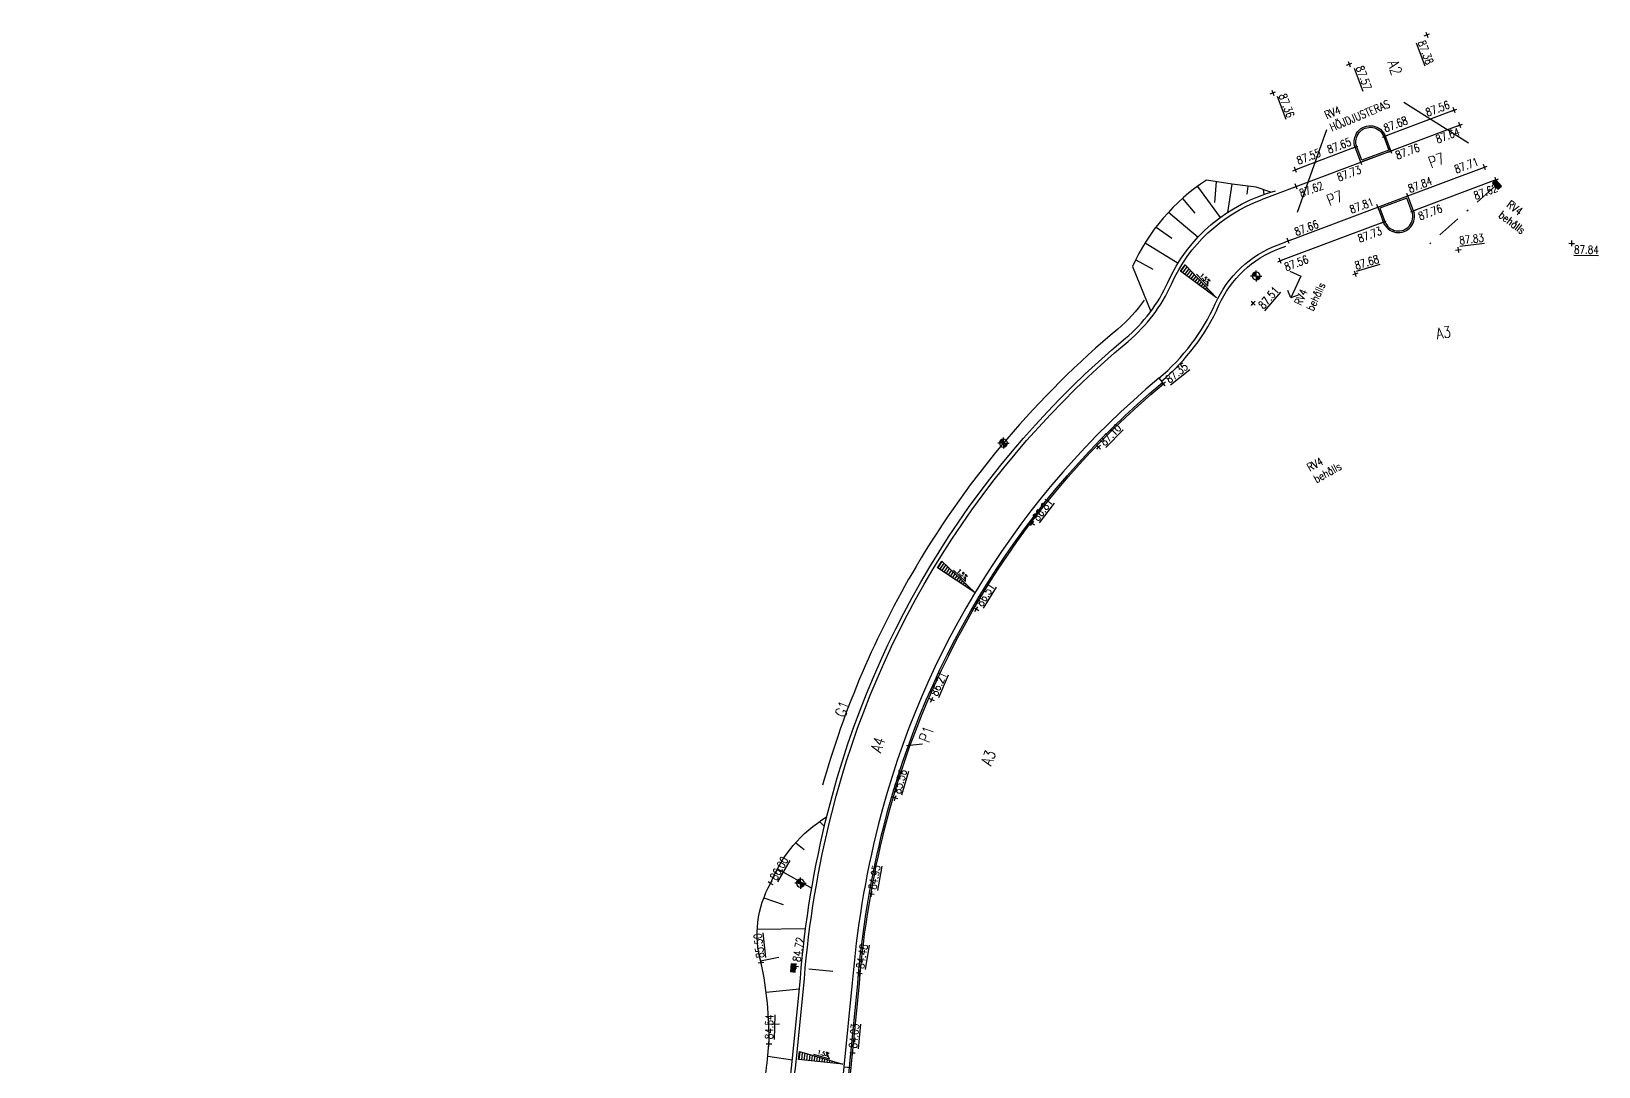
# Model space of a CAD drawing. Header units: metres. Extents: x 148130 to 148867, y 6395392 to 6395652.
# Drawn here: x 148260.5 to 148358.5, y 6395524.9 to 6395589.6 of the extents above; entities that cross this region are included whole.
import ezdxf
from ezdxf.enums import TextEntityAlignment as Align

# ---------------------------------------------------------------- set-up
doc = ezdxf.new("R2010")
doc.units = ezdxf.units.M
doc.linetypes.add('DASHDOT', pattern=[1, 0.5, -0.25, 0, -0.25])
doc.linetypes.add('DASHED', pattern=[0.75, 0.5, -0.25])
for name, color, linetype in [('M-BELYSNINGSSTOLPE', 1, 'Continuous'), ('M-BERGFOT', 1, 'DASHED'), ('M-BRUNNSLOCK', 1, 'Continuous'), ('M-DETALJ', 3, 'Continuous'), ('M-KANTSTÖD', 1, 'Continuous'), ('M-MÅTTSÄTTNING', 1, 'Continuous'), ('M-PLUSHÖJD-XXX', 1, 'Continuous'), ('M-SLÄNT', 4, 'Continuous'), ('M-STOMLINJE', 3, 'Continuous'), ('M-STÖDREMSA', 1, 'Continuous'), ('M-VA-D', 3, 'DASHDOT'), ('M-YTLITTERA', 3, 'Continuous')]:
    doc.layers.add(name, color=color, linetype=linetype)
doc.styles.add('SIMPLEX8', font='simplex.shx', dxfattribs={"width": 0.8})
doc.linetypes.add('BERG', pattern='A,5,["Y",Standard,S=1,R=180,X=0,Y=0],5', length=10)
pattern_1 = [(224.9999999982, (26965.2474268, 71504.0631581), (0.00157154482114, -0.00157154482124), [])]

# ---------------------------------------------------------------- blocks, each defined once
blk = doc.blocks.new('PLUSHÖJD')
at = {"color": 0, "ltscale": 0.3}
for p, q in [((-0.175, 0), (0, 0)), ((0, 0), (0, 0.175)), ((0, -0.175), (0, 0)), ((0, 0), (0.175, 0))]:
    blk.add_line(p, q, dxfattribs=at)
at = {"color": 0, "style": 'SIMPLEX8', "width": 0.8}
blk.add_attdef('NIVÅ', (0.302, -0.244), '', height=0.5, dxfattribs=at)
blk = doc.blocks.new('A$C06E80FB4')
blk.add_hatch(color=256).paths.add_polyline_path([(0, 0.3), (0, 0), (0.5, 0), (0.5, 0.3)])
at = {"flags": 128}
blk.add_lwpolyline([(0, 0.3), (0, 0), (0.5, 0), (0.5, 0.3)], close=True, dxfattribs=at)
blk = doc.blocks.new('belysningsstolpe')
at = {"layer": 'M-BELYSNINGSSTOLPE'}
h = blk.add_hatch(dxfattribs=at)
h.set_pattern_fill('ANSI31', color=256, scale=0.0007, angle=180, style=0)
h.set_pattern_definition(pattern_1)
edge = h.paths.add_edge_path()
edge.add_line((0, 0), (0, 0.245))
edge.add_arc((0, 0), 0.245, 90, 180)
edge.add_line((-0.245, 0), (0, 0))
h = blk.add_hatch(dxfattribs=at)
h.set_pattern_fill('ANSI31', color=256, scale=0.0007, angle=180, style=0)
h.set_pattern_definition(pattern_1)
edge = h.paths.add_edge_path()
edge.add_arc((0, 0), 0.245, 270, 360)
edge.add_line((0.245, 0), (0, 0))
edge.add_line((0, 0), (0, -0.245))
for p, q in [((-0.245, 0), (-0.35, 0)), ((0, 0), (-0.245, 0)), ((0, 0.245), (0, 0.353)), ((0, 0), (0, 0.245)), ((0, 0), (0.245, 0)), ((0, 0), (0, -0.245)), ((0, -0.242), (0, -0.347)), ((0.245, 0), (0.35, 0))]:
    blk.add_line(p, q, dxfattribs=at)
for start, end in [(90, 180), (180, 270), (360, 90), (270, 360)]:
    blk.add_arc((0, 0), 0.245, start, end, dxfattribs=at)
blk = doc.blocks.new('*U19')
at = {"layer": 'M-DETALJ', "color": 1}
for p, q in [((-0.261, 0.05), (0.261, 0.05)), ((0.261, 0.05), (0.199, 0.11))]:
    blk.add_line(p, q, dxfattribs=at)
at = {"layer": 'M-DETALJ', "color": 1, "style": 'SIMPLEX8', "width": 0.8}
blk.add_text('%', height=0.125, dxfattribs=at).set_placement((0.094, 0.098))
blk.add_attdef('LUT', text='', height=0.125, dxfattribs=at).set_placement((-0.035, 0.05), align=Align.BOTTOM_CENTER)
blk = doc.blocks.new('tvär_H')
at = {"layer": 'M-MÅTTSÄTTNING'}
h = blk.add_hatch(dxfattribs=at)
h.set_pattern_fill('LINE', color=256, scale=0.05, angle=90)
h.set_pattern_definition([(90, (-148314.58699, -6395528.6586), (-0.15875, 1e-17), [])])
h.paths.add_polyline_path([(-1.394, 0.5), (-1.394, 0), (1.394, 0)])
at = {"layer": 'M-MÅTTSÄTTNING', "flags": 128}
blk.add_lwpolyline([(1.394, 0), (-1.394, 0), (-1.394, 0.5)], close=True, dxfattribs=at)
at = {"layer": 'M-MÅTTSÄTTNING', "xscale": 2, "yscale": 2, "zscale": 2, "rotation": 349.836011298285}
blk.add_blockref('*U19', (0, 0.25), dxfattribs=at).add_auto_attribs({'LUT': '1.5'})

msp = doc.modelspace()

# ---------------------------------------------------------------- linework, layer by layer
at = {"layer": 'M-BERGFOT', "linetype": 'BERG', "ltscale": 0.25, "flags": 128}
msp.add_lwpolyline([(148330.059, 6395572.761, -0.06792), (148328.42, 6395570.962, 0.085443), (148315.822, 6395556.133, 0.065122), (148309.978, 6395542.453, 0.065122)], format="xyb", dxfattribs=at)
at = {"layer": 'M-KANTSTÖD', "flags": 128}
for points in [[(148343.667, 6395581.517), (148343.351, 6395582.359, -1.000054), (148345.035, 6395582.992), (148345.352, 6395582.15)], [(148344.793, 6395578.521), (148345.109, 6395577.679, 1.000048), (148346.794, 6395578.312), (148346.478, 6395579.154)]]:
    msp.add_lwpolyline(points, format="xyb", close=True, dxfattribs=at)
msp.add_lwpolyline([(148310.688, 6395515), (148312.176, 6395530.062, -0.041529), (148313.794, 6395539.88, -0.158392), (148331.209, 6395567.624, -0.158392)], format="xyb", dxfattribs=at)
at = {"layer": 'M-SLÄNT'}
for p, q in [((148333.393, 6395579.877), (148334.823, 6395577.934)), ((148334.56, 6395580.18), (148334.466, 6395578.881)), ((148335.548, 6395580.025), (148335.268, 6395578.24)), ((148336.54, 6395579.901), (148336.478, 6395579.4)), ((148337.51, 6395579.681), (148337.541, 6395579.371)), ((148332.455, 6395579.12), (148333.239, 6395578.199)), ((148331.592, 6395578.272), (148333.44, 6395576.707)), ((148330.819, 6395577.341), (148331.805, 6395576.642)), ((148330.137, 6395576.345), (148332.2, 6395575.089)), ((148329.551, 6395575.29), (148330.607, 6395574.703)), ((148309.794, 6395540.181), (148310.087, 6395539.869)), ((148308.303, 6395538.856), (148308.825, 6395538.437)), ((148307.152, 6395537.227), (148309.3, 6395536.011)), ((148306.315, 6395535.412), (148307.516, 6395534.994)), ((148305.9, 6395533.466), (148308.92, 6395533.498)), ((148306.099, 6395531.483), (148307.237, 6395531.697)), ((148306.444, 6395529.515), (148308.526, 6395529.732)), ((148306.617, 6395527.523), (148307.289, 6395527.543)), ((148306.553, 6395525.527), (148308.088, 6395525.298))]:
    msp.add_line(p, q, dxfattribs=at)
at = {"layer": 'M-SLÄNT', "flags": 128}
for points in [[(148337.989, 6395579.515), (148337.067, 6395579.836), (148335.568, 6395580.022), (148333.952, 6395580.276, 0.143144), (148329.342, 6395574.868)], [(148305.688, 6395521.368, 0.055894), (148306.534, 6395525.335), (148306.627, 6395526.275, 0.059637), (148306.133, 6395531.357, -0.202076), (148306.734, 6395536.321, -0.165303), (148310.231, 6395540.468)]]:
    msp.add_lwpolyline(points, format="xyb", dxfattribs=at)
msp.add_lwpolyline([(148329.342, 6395574.868), (148330.476, 6395572.056)], dxfattribs=at)
at = {"layer": 'M-STOMLINJE'}
for p, q in [((148349.79, 6395583.711), (148337.381, 6395579.047)), ((148330.985, 6395567.893), (148331.209, 6395567.624)), ((148311.311, 6395524.863), (148311.76, 6395524.819))]:
    msp.add_line(p, q, dxfattribs=at)
at = {"layer": 'M-STOMLINJE', "flags": 128}
for points in [[(148349.43, 6395584.644), (148345.129, 6395583.027)], [(148343.257, 6395582.324), (148339.513, 6395580.917)], [(148339.018, 6395576.458), (148344.664, 6395578.579), (148346.536, 6395579.283), (148351.336, 6395581.087)], [(148352.048, 6395580.286), (148346.888, 6395578.347)], [(148345.016, 6395577.643), (148338.573, 6395575.222)]]:
    msp.add_lwpolyline(points, dxfattribs=at)
msp.add_lwpolyline([(148343.609, 6395581.388), (148343.257, 6395582.324, -1.000051), (148345.129, 6395583.027), (148345.481, 6395582.091)], format="xyb", close=True, dxfattribs=at)
for points in [[(148300.038, 6395506.757), (148298.771, 6395507.559), (148300.589, 6395510.432), (148301.845, 6395509.637, 0.031217), (148306.721, 6395519.053, 0.079408), (148308.326, 6395525.158), (148308.84, 6395530.362, -0.041407), (148310.546, 6395540.697, -0.158392), (148329.061, 6395570.195, 0.113792), (148331.774, 6395573.777, -0.200062), (148337.381, 6395579.047)], [(148344.664, 6395578.579), (148345.016, 6395577.643, 1.000051), (148346.888, 6395578.347), (148346.536, 6395579.283)], [(148330.985, 6395567.893, 0.113792), (148334.511, 6395572.55, -0.200062), (148338.436, 6395576.239), (148339.018, 6395576.458)], [(148331.145, 6395567.701, 0.113792), (148334.739, 6395572.448, -0.200062), (148338.524, 6395576.005), (148338.921, 6395576.154)], [(148330.985, 6395567.893, 0.158392), (148313.455, 6395539.965, 0.041516), (148311.828, 6395530.094), (148311.311, 6395524.863)], [(148310.788, 6395514.99), (148312.276, 6395530.054, -0.041533), (148313.891, 6395539.855, -0.158392), (148331.273, 6395567.548, -0.158392)], [(148311.311, 6395524.863, -0.079408), (148309.466, 6395517.842, -0.07437), (148295.551, 6395495.839, -0.138135), (148273.385, 6395481.193, 0.33576), (148271.995, 6395479.219), (148272.01, 6395478.788)]]:
    msp.add_lwpolyline(points, format="xyb", dxfattribs=at)
at = {"layer": 'M-STÖDREMSA', "flags": 128}
msp.add_lwpolyline([(148197.872, 6395491.551, 0.291003), (148217.914, 6395484.66), (148219.826, 6395485.118, -0.098491), (148232.79, 6395485.622), (148251.291, 6395482.683, 0.259588), (148293.091, 6395497.963, 0.032288), (148299.69, 6395506.682), (148298.426, 6395507.482), (148300.512, 6395510.777), (148301.776, 6395509.977, 0.034727), (148306.492, 6395519.154, 0.079408), (148308.077, 6395525.183), (148308.591, 6395530.384, -0.041398), (148310.303, 6395540.758, -0.158392), (148328.901, 6395570.387, 0.113792), (148331.546, 6395573.88, -0.226334), (148338.274, 6395579.594)], format="xyb", dxfattribs=at)
at = {"layer": 'M-VA-D', "ltscale": 3}
for p, q in [((148351.998, 6395579.891), (148347.362, 6395575.815)), ((148310.611, 6395530.813), (148308.291, 6395531.023))]:
    msp.add_line(p, q, dxfattribs=at)
at = {"layer": 'M-YTLITTERA', "color": 1}
for p, q in [((148346.3, 6395585.138), (148350.331, 6395582.613)), ((148341.457, 6395583.424), (148339.623, 6395578.254))]:
    msp.add_line(p, q, dxfattribs=at)
at = {"layer": 'M-YTLITTERA'}
msp.add_line((148316.21, 6395545.014), (148315.214, 6395544.925), dxfattribs=at)
at = {"layer": 'M-YTLITTERA', "color": 1, "flags": 128}
for points in [[(148339.167, 6395574.591), (148339.848, 6395574.278), (148339.221, 6395572.915)], [(148339.69, 6395573.088), (148339.221, 6395572.915), (148339.048, 6395573.384)]]:
    msp.add_lwpolyline(points, dxfattribs=at)

# ---------------------------------------------------------------- block references
at = {"layer": 'M-BELYSNINGSSTOLPE', "lineweight": -3}
for p in [(148337.068, 6395574.28), (148321.276, 6395563.836), (148308.594, 6395536.329)]:
    msp.add_blockref('belysningsstolpe', p, dxfattribs=at)
at = {"layer": 'M-BRUNNSLOCK'}
for p, rotation in [((148351.832, 6395580.076), 311.805796944268), ((148308.015, 6395531.3), 264.6921013470397)]:
    msp.add_blockref('A$C06E80FB4', p, dxfattribs=dict(at, rotation=rotation))
at = {"layer": 'M-MÅTTSÄTTNING'}
for p, rotation in [((148333.466, 6395573.751), 323.6410298229141), ((148318.32, 6395555.263), 326.4560598518105), ((148309.858, 6395525.163), 353.8849378020537)]:
    msp.add_blockref('tvär_H', p, dxfattribs=dict(at, rotation=rotation))
at = {"layer": 'M-PLUSHÖJD-XXX'}
ref = msp.add_blockref('PLUSHÖJD', (148347.732, 6395589.347), dxfattribs=dict(at, rotation=290.5945628405894))
ref.add_attrib('NIVÅ', '%%u87.38', (148347.15, 6395588.892), dxfattribs={"layer": '0', "height": 0.5, "rotation": 290.59456, "style": 'SIMPLEX8', "width": 0.8})
ref = msp.add_blockref('PLUSHÖJD', (148342.87, 6395587.52), dxfattribs=dict(at, rotation=290.5945628405894))
ref.add_attrib('NIVÅ', '%%u87.57', (148343.284, 6395587.305), dxfattribs={"layer": '0', "height": 0.5, "rotation": 290.59456, "style": 'SIMPLEX8', "width": 0.8})
ref = msp.add_blockref('PLUSHÖJD', (148338.105, 6395585.729), dxfattribs=dict(at, rotation=290.5945628405894))
ref.add_attrib('NIVÅ', '%%u87.36', (148338.462, 6395585.566), dxfattribs={"layer": '0', "height": 0.5, "rotation": 290.59456, "style": 'SIMPLEX8', "width": 0.8})
ref = msp.add_blockref('PLUSHÖJD', (148349.43, 6395584.644), dxfattribs=dict(at, rotation=20.73113217718581))
ref.add_attrib('NIVÅ', '87.56', (148347.766, 6395584.241), dxfattribs={"layer": '0', "height": 0.5, "rotation": 20.73113, "style": 'SIMPLEX8', "width": 0.8})
ref = msp.add_blockref('PLUSHÖJD', (148345.129, 6395583.027), dxfattribs=dict(at, rotation=20.73113217718581))
ref.add_attrib('NIVÅ', '87.68', (148345.141, 6395583.262), dxfattribs={"layer": '0', "height": 0.5, "rotation": 20.73113, "style": 'SIMPLEX8', "width": 0.8})
ref = msp.add_blockref('PLUSHÖJD', (148349.79, 6395583.711), dxfattribs=dict(at, rotation=20.73113217718581))
ref.add_attrib('NIVÅ', '87.64', (148348.397, 6395582.558), dxfattribs={"layer": '0', "height": 0.5, "rotation": 20.73113, "style": 'SIMPLEX8', "width": 0.8})
ref = msp.add_blockref('PLUSHÖJD', (148343.257, 6395582.324), dxfattribs=dict(at, rotation=20.73113217718581))
ref.add_attrib('NIVÅ', '87.65', (148341.62, 6395581.923), dxfattribs={"layer": '0', "height": 0.5, "rotation": 20.73113, "style": 'SIMPLEX8', "width": 0.8})
ref = msp.add_blockref('PLUSHÖJD', (148345.481, 6395582.091), dxfattribs=dict(at, rotation=20.73113217718581))
ref.add_attrib('NIVÅ', '87.76', (148345.888, 6395581.56), dxfattribs={"layer": '0', "height": 0.5, "rotation": 20.73113, "style": 'SIMPLEX8', "width": 0.8})
ref = msp.add_blockref('PLUSHÖJD', (148339.513, 6395580.917), dxfattribs=dict(at, rotation=20.73113217718581))
ref.add_attrib('NIVÅ', '87.55', (148339.706, 6395581.235), dxfattribs={"layer": '0', "height": 0.5, "rotation": 20.73113, "style": 'SIMPLEX8', "width": 0.8})
ref = msp.add_blockref('PLUSHÖJD', (148343.609, 6395581.388), dxfattribs=dict(at, rotation=20.73113217718581))
ref.add_attrib('NIVÅ', '87.73', (148342.232, 6395580.183), dxfattribs={"layer": '0', "height": 0.5, "rotation": 20.73113, "style": 'SIMPLEX8', "width": 0.8})
ref = msp.add_blockref('PLUSHÖJD', (148351.336, 6395581.087), dxfattribs=dict(at, rotation=20.73113217718581))
ref.add_attrib('NIVÅ', '87.71', (148349.565, 6395580.683), dxfattribs={"layer": '0', "height": 0.5, "rotation": 20.73113, "style": 'SIMPLEX8', "width": 0.8})
ref = msp.add_blockref('PLUSHÖJD', (148339.566, 6395579.868), dxfattribs=dict(at, rotation=20.73113217718581))
ref.add_attrib('NIVÅ', '87.62', (148339.878, 6395579.188), dxfattribs={"layer": '0', "height": 0.5, "rotation": 20.73113, "style": 'SIMPLEX8', "width": 0.8})
ref = msp.add_blockref('PLUSHÖJD', (148346.536, 6395579.283), dxfattribs=dict(at, rotation=20.73113217718581))
ref.add_attrib('NIVÅ', '87.84', (148346.675, 6395579.478), dxfattribs={"layer": '0', "height": 0.5, "rotation": 20.73113, "style": 'SIMPLEX8', "width": 0.8})
ref = msp.add_blockref('PLUSHÖJD', (148352.048, 6395580.286), dxfattribs=dict(at, rotation=20.73113217718581))
ref.add_attrib('NIVÅ', '87.62', (148350.771, 6395579.038), dxfattribs={"layer": '0', "height": 0.5, "rotation": 20.73113, "style": 'SIMPLEX8', "width": 0.8})
ref = msp.add_blockref('PLUSHÖJD', (148344.664, 6395578.579), dxfattribs=dict(at, rotation=20.73113217718581))
ref.add_attrib('NIVÅ', '87.81', (148343.018, 6395578.175), dxfattribs={"layer": '0', "height": 0.5, "rotation": 20.73113, "style": 'SIMPLEX8', "width": 0.8})
ref = msp.add_blockref('PLUSHÖJD', (148346.888, 6395578.347), dxfattribs=dict(at, rotation=20.73113217718581))
ref.add_attrib('NIVÅ', '87.76', (148347.307, 6395577.756), dxfattribs={"layer": '0', "height": 0.5, "rotation": 20.73113, "style": 'SIMPLEX8', "width": 0.8})
ref = msp.add_blockref('PLUSHÖJD', (148339.059, 6395576.473), dxfattribs=dict(at, rotation=20.73113217718581))
ref.add_attrib('NIVÅ', '87.66', (148339.573, 6395576.779), dxfattribs={"layer": '0', "height": 0.5, "rotation": 20.73113, "style": 'SIMPLEX8', "width": 0.8})
ref = msp.add_blockref('PLUSHÖJD', (148345.016, 6395577.643), dxfattribs=dict(at, rotation=20.73113217718581))
ref.add_attrib('NIVÅ', '87.73', (148343.535, 6395576.358), dxfattribs={"layer": '0', "height": 0.5, "rotation": 20.73113, "style": 'SIMPLEX8', "width": 0.8})
ref = msp.add_blockref('PLUSHÖJD', (148349.699, 6395575.917), dxfattribs=dict(at, rotation=6.889735771123757))
ref.add_attrib('NIVÅ', '%%u87.83', (148349.783, 6395576.247), dxfattribs={"layer": '0', "height": 0.5, "rotation": 6.88974, "style": 'SIMPLEX8', "width": 0.8})
ref = msp.add_blockref('PLUSHÖJD', (148356.783, 6395576.322), dxfattribs=dict(at, rotation=359.3329256599228))
ref.add_attrib('NIVÅ', '%%u87.84', (148356.92, 6395575.687), dxfattribs={"layer": '0', "height": 0.5, "rotation": 359.33293, "style": 'SIMPLEX8', "width": 0.8})
ref = msp.add_blockref('PLUSHÖJD', (148338.573, 6395575.222), dxfattribs=dict(at, rotation=20.73113217718581))
ref.add_attrib('NIVÅ', '87.56', (148338.942, 6395574.58), dxfattribs={"layer": '0', "height": 0.5, "rotation": 20.73113, "style": 'SIMPLEX8', "width": 0.8})
ref = msp.add_blockref('PLUSHÖJD', (148343.269, 6395574.421), dxfattribs=dict(at, rotation=16.96114691717805))
ref.add_attrib('NIVÅ', '%%u87.68', (148343.314, 6395574.676), dxfattribs={"layer": '0', "height": 0.5, "rotation": 16.96115, "style": 'SIMPLEX8', "width": 0.8})
ref = msp.add_blockref('PLUSHÖJD', (148336.879, 6395572.578), dxfattribs=dict(at, rotation=49.13306214315774))
ref.add_attrib('NIVÅ', '%%u87.51', (148337.53, 6395572.179), dxfattribs={"layer": '0', "height": 0.5, "rotation": 49.13306, "style": 'SIMPLEX8', "width": 0.8})
for p, rotation, values in [((148331.272, 6395567.549), 39.00923007344489, {'NIVÅ': '%%u87.35'}), ((148327.224, 6395563.575), 46.03667671053162, {'NIVÅ': '%%u87.10'}), ((148323.075, 6395558.821), 52.89004481014219, {'NIVÅ': '%%u86.81'}), ((148319.581, 6395553.45), 57.88425921416457, {'NIVÅ': '%%u86.51'}), ((148316.799, 6395547.8), 66.6973531283574, {'NIVÅ': '%%u86.21'}), ((148314.52, 6395541.649), 73.82893942740321, {'NIVÅ': '%%u85.56'}), ((148306.734, 6395536.321), 60.24698192510012, {'NIVÅ': '%%u86.00'}), ((148313.036, 6395535.646), 79.99594749989329, {'NIVÅ': '%%u84.95'}), ((148306.133, 6395531.357), 96.55854981225912, {'NIVÅ': '%%u85.50'}), ((148308.3, 6395531.131), 80.62726532782719, {'NIVÅ': '84.72'}), ((148312.271, 6395530.699), 80.62726532782719, {'NIVÅ': '%%u84.48'}), ((148306.627, 6395526.275), 88.73351527430053, {'NIVÅ': '%%u84.54'}), ((148311.848, 6395525.716), 84.35737729332081, {'NIVÅ': '%%u84.03'})]:
    msp.add_blockref('PLUSHÖJD', p, dxfattribs=dict(at, rotation=rotation)).add_auto_attribs(values)

# ---------------------------------------------------------------- texts
at = {"layer": 'M-YTLITTERA', "color": 3, "style": 'SIMPLEX8', "width": 0.8}
for s, rotation, p in [('A2', 288.81941, (148345.255, 6395587.631)), ('P7', 20.59749, (148347.993, 6395581.009)), ('P7', 20.59749, (148341.636, 6395578.65)), ('A3', 8.51287, (148348.369, 6395570.326)), ('G1', 69.5499, (148311.378, 6395546.638)), ('A4', 69.5499, (148313.605, 6395544.438)), ('P1', 69.5499, (148316.627, 6395545.065)), ('A3', 69.5499, (148320.51, 6395543.617))]:
    msp.add_text(s, height=0.7, rotation=rotation, dxfattribs=at).set_placement(p)
at = {"layer": 'M-YTLITTERA', "color": 1, "char_height": 0.5, "attachment_point": 1, "style": 'SIMPLEX8'}
for s, insert, width, rotation in [('RV4 HÖJDJUSTERAS', (148341.277, 6395584.537), 4.40767, 22.64296), ('RV4\\Pbehålls', (148352.972, 6395579.05), 2.55024, 322.71267), ('RV4\\Pbehålls', (148339.421, 6395572.602), 2.55024, 65.26479), ('RV4\\Pbehålls', (148340.179, 6395562.484), 2.55024, 29.36216)]:
    msp.add_mtext(s, dxfattribs=dict(at, insert=insert, width=width, rotation=rotation))

doc.saveas('drawing.dxf')
